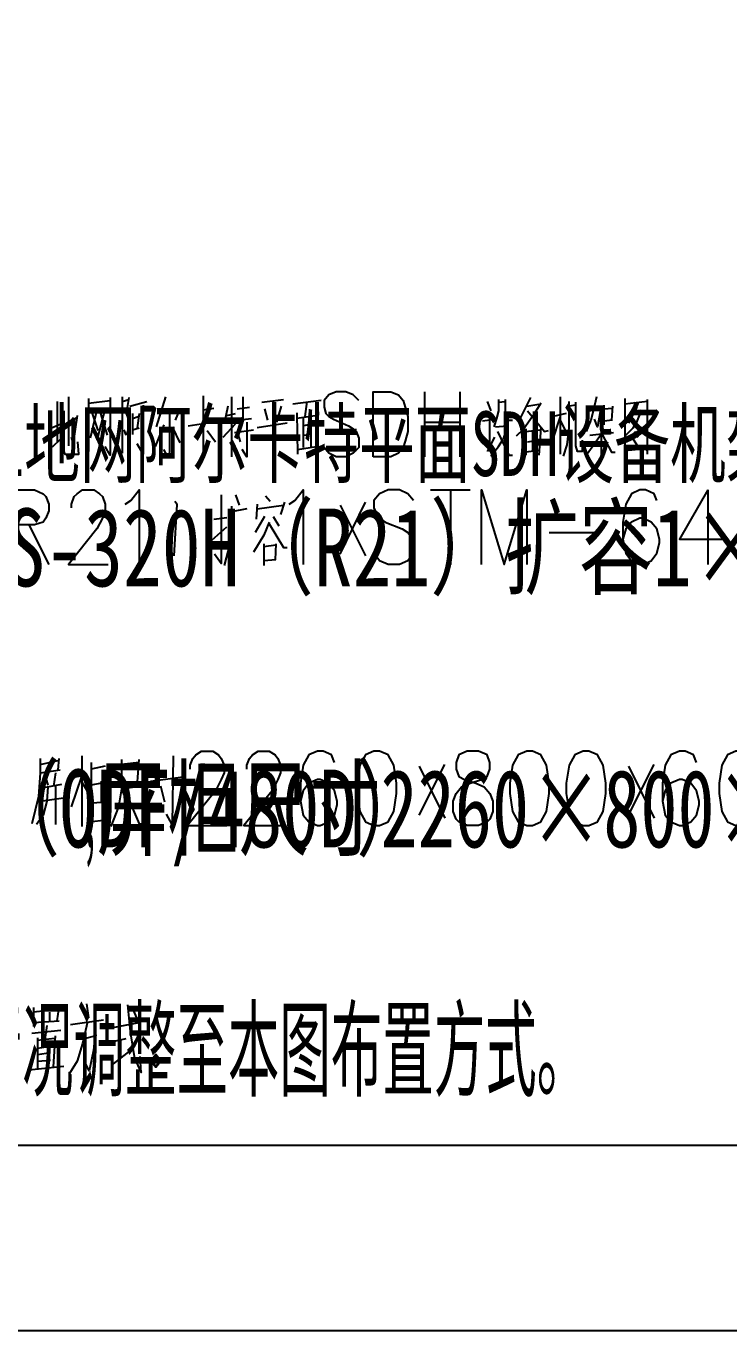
# Model space of a CAD drawing. Header units: metres. Extents: x 17 to 1264, y 17 to 859.
# Drawn here: x 345.2 to 452.5, y 16.9 to 216.2 of the extents above; entities that cross this region are included whole.
import ezdxf

# ---------------------------------------------------------------- set-up
doc = ezdxf.new("R2010")
doc.units = ezdxf.units.M
for name, color, linetype in [('LINES', 7, 'Continuous'), ('POLYLINES', 4, 'Continuous'), ('RECTS', 7, 'Continuous'), ('TEXTS', 3, 'Continuous')]:
    doc.layers.add(name, color=color, linetype=linetype)

msp = doc.modelspace()

# ---------------------------------------------------------------- linework, layer by layer
at = {"layer": 'LINES'}
for p, q in [((351.64, 159.55), (351.64, 152.06)), ((359.85, 159.55), (359.85, 150.91)), ((366.47, 159.55), (365.03, 154.94)), ((372.23, 159.7), (372.23, 155.52)), ((376.55, 159.55), (376.55, 150.34)), ((378.28, 159.55), (378.28, 156.1)), ((406.07, 150.34), (406.07, 160.27)), ((411.4, 160.27), (411.4, 150.34)), ((426.81, 150.77), (426.81, 159.55)), ((432.28, 159.55), (431.85, 157.54)), ((349.91, 158.83), (349.91, 152.64)), ((354.67, 159.26), (354.67, 151.2)), ((354.67, 158.54), (357.98, 158.98)), ((355.96, 157.54), (354.95, 153.22)), ((357.26, 157.82), (355.96, 152.93)), ((359.85, 158.83), (360.86, 159.12)), ((361, 158.11), (363.59, 158.83)), ((368.63, 157.68), (367.91, 155.95)), ((372.23, 157.54), (373.82, 157.82)), ((375.98, 158.11), (375.4, 155.38)), ((377.42, 157.68), (379.29, 157.97)), ((381.16, 158.69), (384.47, 159.12)), ((381.59, 157.68), (382.03, 155.95)), ((382.89, 158.83), (382.89, 150.48)), ((383.47, 155.66), (384.19, 158.11)), ((390.23, 158.98), (385.91, 158.4)), ((387.79, 156.53), (388.07, 158.83)), ((415.58, 158.83), (416.15, 157.39)), ((417.31, 159.12), (417.31, 157.39)), ((417.31, 158.69), (418.31, 158.83)), ((421.34, 157.68), (420.47, 155.95)), ((422.2, 159.41), (421.34, 157.68)), ((421.63, 158.11), (423.5, 158.4)), ((429.11, 158.26), (428.11, 158.11)), ((431.13, 157.39), (432.86, 157.68)), ((433.43, 158.26), (433.43, 155.23)), ((433.43, 157.68), (434.73, 157.82)), ((434.73, 158.11), (434.59, 155.95)), ((436.6, 159.26), (436.6, 150.62)), ((436.6, 159.12), (436.6, 151.06)), ((440.06, 158.83), (436.6, 158.4)), ((438.47, 157.97), (437.18, 155.52)), ((440.06, 151.2), (440.06, 159.12)), ((350.49, 154.22), (352.79, 156.38)), ((355.24, 156.96), (356.11, 154.37)), ((356.54, 156.96), (357.55, 153.65)), ((361.43, 156.96), (361.43, 153.79)), ((361.43, 156.24), (362.3, 156.53)), ((362.44, 156.96), (362.15, 154.8)), ((365.75, 156.96), (368.35, 157.39)), ((369.93, 155.09), (374.54, 155.81)), ((375.83, 156.67), (377.13, 156.96)), ((377.27, 155.95), (379.58, 156.24)), ((385.05, 155.52), (380.44, 154.8)), ((386.49, 157.1), (386.63, 150.77)), ((389.66, 156.67), (386.49, 156.24)), ((387.5, 156.38), (387.5, 151.78)), ((388.65, 156.53), (388.65, 151.92)), ((389.51, 150.91), (389.8, 157.25)), ((406.07, 155.66), (411.4, 155.66)), ((416.01, 155.95), (414.86, 155.81)), ((416.01, 152.06), (416.01, 156.38)), ((418.75, 155.52), (418.03, 153.07)), ((425.51, 152.64), (426.81, 156.53)), ((427.67, 156.96), (425.66, 156.53)), ((427.53, 154.37), (426.81, 155.95)), ((434.73, 155.95), (433.43, 155.81)), ((437.9, 156.96), (439.05, 157.1)), ((349.05, 154.8), (350.49, 155.38)), ((360.43, 153.65), (360.14, 154.51)), ((361.43, 154.51), (362.44, 154.8)), ((366.19, 155.23), (364.89, 151.92)), ((367.48, 154.94), (368.63, 152.5)), ((372.23, 155.38), (372.23, 150.34)), ((372.81, 154.37), (374.11, 152.64)), ((375.26, 153.36), (377.13, 155.38)), ((376.99, 154.08), (379.87, 154.51)), ((377.56, 153.65), (377.85, 152.64)), ((388.36, 155.23), (387.5, 155.09)), ((387.5, 153.65), (388.36, 153.79)), ((416.87, 154.94), (418.6, 155.09)), ((421.48, 154.66), (421.48, 150.62)), ((421.48, 154.22), (423.64, 154.51)), ((422.49, 154.37), (422.49, 151.34)), ((423.79, 154.8), (423.5, 150.62)), ((433, 153.79), (430.84, 150.77)), ((431.27, 153.65), (434.87, 154.08)), ((433, 155.23), (433, 150.34)), ((436.75, 153.65), (437.9, 154.8)), ((438.04, 154.22), (438.62, 153.36)), ((348.91, 151.63), (350.78, 153.36)), ((386.63, 151.49), (389.51, 151.92)), ((416.73, 153.36), (415.58, 151.2)), ((421.77, 152.64), (423.35, 152.93)), ((436.6, 151.34), (439.77, 151.63)), ((437.9, 153.07), (438.62, 151.92)), ((423.5, 151.34), (421.48, 151.06)), ((377.13, 144.58), (377.71, 142.99)), ((381.74, 144.43), (382.46, 143.57)), ((406.94, 145.3), (412.99, 145.3)), ((409.96, 145.3), (409.96, 133.92)), ((449.27, 145.3), (449.27, 133.92)), ((378.86, 142.42), (376.55, 141.98)), ((380.44, 143.14), (380.3, 140.83)), ((380.44, 142.42), (384.47, 142.99)), ((384.62, 143.42), (384.04, 141.55)), ((393.11, 135.5), (397, 143.42)), ((393.11, 142.99), (397, 135.22)), ((345.59, 139.97), (348.62, 133.92)), ((373.53, 137.66), (375.83, 139.68)), ((373.82, 140.83), (375.83, 141.12)), ((381.59, 141.26), (380.15, 138.82)), ((382.89, 141.26), (383.75, 139.82)), ((425.08, 138.82), (432.86, 138.82)), ((381.45, 137.09), (381.45, 133.78)), ((381.45, 136.66), (383.32, 136.94)), ((383.32, 137.09), (383.18, 134.64)), ((383.32, 134.64), (381.45, 134.5)), ((347.32, 103.39), (350.06, 103.97)), ((350.06, 102.53), (350.2, 104.26)), ((353.66, 104.69), (353.66, 93.89)), ((355.1, 103.68), (355.1, 94.61)), ((362.44, 103.68), (359.71, 103.39)), ((362.15, 100.08), (362.44, 104.11)), ((347.32, 102.1), (350.35, 102.53)), ((348.04, 101.81), (348.47, 100.22)), ((349.63, 102.1), (349.34, 100.08)), ((354.52, 101.81), (352.36, 101.38)), ((357.26, 103.1), (355.1, 102.67)), ((405.21, 95.62), (409.1, 103.39)), ((405.21, 103.1), (409.1, 95.18)), ((437.18, 95.62), (441.07, 103.39)), ((437.18, 103.1), (441.07, 95.18)), ((347.61, 99.79), (350.63, 100.37)), ((349.63, 100.08), (349.63, 94.18)), ((352.07, 96.91), (353.66, 101.52)), ((353.66, 100.66), (354.52, 99.22)), ((356.68, 100.51), (355.1, 100.22)), ((356.68, 97.63), (356.68, 100.8)), ((359.71, 99.65), (362.44, 100.08)), ((364.17, 100.8), (369.5, 101.52)), ((366.33, 97.63), (365.75, 100.08)), ((347.32, 97.78), (351.21, 98.35)), ((355.1, 97.49), (356.83, 97.63)), ((354.81, 94.61), (357.4, 94.9)), ((346.31, 66.24), (346.31, 63.36)), ((350.06, 65.95), (346.31, 65.52)), ((349.91, 64.22), (350.2, 66.24)), ((354.38, 66.82), (354.67, 64.66)), ((361.15, 62.06), (360.71, 66.67)), ((361.43, 66.1), (362.01, 64.66)), ((346.31, 63.94), (350.2, 64.22)), ((347.75, 65.38), (347.75, 64.08)), ((348.76, 65.52), (348.76, 64.08)), ((351.93, 63.65), (356.97, 64.37)), ((358.41, 63.22), (362.44, 63.94)), ((346.03, 62.35), (350.49, 62.78)), ((348.33, 63.5), (348.04, 61.34)), ((349.34, 57.17), (349.63, 61.92)), ((354.09, 61.49), (355.67, 61.92)), ((346.89, 61.63), (346.89, 56.74)), ((349.48, 61.49), (346.89, 61.2)), ((346.89, 60.05), (348.91, 60.34)), ((358.41, 61.06), (360.43, 61.49)), ((359.56, 61.34), (359.56, 58.61)), ((348.91, 59.33), (346.89, 59.04)), ((346.89, 58.03), (348.91, 58.18)), ((358.27, 57.46), (360.86, 59.47)), ((345.59, 56.74), (350.92, 57.31)), ((87.76, 45.22), (1179.14, 45.22))]:
    msp.add_line(p, q, dxfattribs=at)
at = {"layer": 'POLYLINES'}
for points in [[(395.99, 158.98), (395.13, 159.84), (393.98, 160.27), (392.54, 160.27), (391.39, 159.84), (390.67, 158.98), (390.67, 157.97), (390.95, 156.96), (391.39, 156.53), (392.11, 156.1), (394.41, 155.09), (395.13, 154.66), (395.56, 154.22), (395.99, 153.22), (395.99, 151.78), (395.13, 150.91), (393.98, 150.34), (392.54, 150.34), (391.39, 150.91), (390.67, 151.78)], [(398.15, 150.34), (398.15, 160.27), (400.89, 160.27), (402.04, 159.84), (402.76, 158.98), (403.05, 157.97), (403.48, 156.53), (403.48, 154.22), (403.05, 152.78), (402.76, 151.78), (402.04, 150.91), (400.89, 150.34), (398.15, 150.34)], [(357.98, 159.41), (357.98, 150.62), (357.26, 151.92)], [(360.86, 159.41), (360.43, 156.96), (360.86, 155.95), (360.86, 154.8), (360.43, 153.65)], [(363.02, 158.26), (363.02, 150.77), (362.15, 152.35)], [(418.31, 159.12), (418.31, 157.82), (418.31, 156.53), (418.75, 155.95), (419.47, 155.95)], [(423.79, 158.54), (422.49, 156.53), (421.19, 154.66), (420.04, 153.5)], [(427.24, 150.48), (427.82, 152.21), (428.11, 154.8), (428.11, 158.83)], [(430.12, 152.93), (430.12, 151.2), (429.4, 151.2), (429.11, 152.06), (429.11, 158.69)], [(431.85, 157.54), (431.42, 155.95), (430.7, 154.22)], [(433, 158.11), (432.43, 154.94), (431.99, 156.1)], [(437.9, 154.8), (438.47, 155.66), (439.19, 157.54)], [(350.92, 157.39), (350.92, 151.2), (351.07, 150.77), (353.23, 150.77), (353.08, 152.64)], [(352.94, 156.67), (352.36, 152.5), (352.07, 153.36)], [(367.05, 157.1), (367.05, 151.2), (366.91, 150.19), (366.19, 151.49)], [(378.86, 155.66), (378.86, 150.34), (378.14, 151.49)], [(417.31, 157.39), (417.02, 156.24), (416.59, 154.94)], [(421.77, 157.39), (424.36, 154.22), (424.94, 154.37)], [(437.9, 156.24), (439.48, 154.08), (439.91, 154.22)], [(417.16, 154.22), (418.89, 150.62), (419.47, 150.62)], [(433.15, 153.79), (434.59, 151.06), (435.16, 151.06)], [(416.15, 150.48), (417.31, 151.92), (418.03, 153.07)], [(440.06, 150.77), (440.06, 151.2), (439.77, 151.63)], [(342.57, 133.92), (342.57, 145.3), (346.46, 145.3), (347.75, 144.72), (348.19, 144.29), (348.62, 143.14), (348.62, 142.13), (348.19, 140.98), (347.75, 140.4), (346.46, 139.97), (342.57, 139.97)], [(352.07, 142.56), (352.07, 143.14), (352.51, 144.29), (352.94, 144.72), (353.8, 145.3), (355.53, 145.3), (356.39, 144.72), (356.83, 144.29), (357.26, 143.14), (357.26, 142.13), (356.83, 140.98), (355.96, 139.39), (351.64, 133.92), (357.69, 133.92)], [(360.28, 143.14), (361.15, 143.71), (362.44, 145.3), (362.44, 133.92)], [(367.8, 135.26), (368.25, 143.07), (367.89, 143.53)], [(374.97, 144.58), (374.97, 134.06), (373.96, 135.5)], [(385.34, 143.14), (386.2, 143.71), (387.5, 145.3), (387.5, 133.92)], [(404.35, 143.71), (403.48, 144.72), (402.19, 145.3), (400.46, 145.3), (399.16, 144.72), (398.3, 143.71), (398.3, 142.56), (398.73, 141.55), (399.16, 140.98), (400.03, 140.4), (402.62, 139.39), (403.48, 138.82), (403.91, 138.24), (404.35, 137.23), (404.35, 135.65), (403.48, 134.5), (402.19, 133.92), (400.46, 133.92), (399.16, 134.5), (398.3, 135.65)], [(414.71, 133.92), (414.71, 145.3), (418.17, 133.92), (421.63, 145.3), (421.63, 133.92)], [(441.5, 143.71), (441.07, 144.72), (439.77, 145.3), (438.91, 145.3), (437.61, 144.72), (436.75, 143.14), (436.31, 140.4), (436.31, 137.81), (436.75, 135.65), (437.61, 134.5), (438.91, 133.92), (439.34, 133.92), (440.63, 134.5), (441.5, 135.65), (441.93, 137.23), (441.93, 137.81), (441.5, 139.39), (440.63, 140.4), (439.34, 140.98), (438.91, 140.98), (437.61, 140.4), (436.75, 139.39), (436.31, 137.81)], [(449.27, 145.3), (444.95, 137.81), (451.43, 137.81)], [(376.55, 142.85), (376.55, 139.25), (376.27, 137.09), (375.4, 133.78)], [(382.31, 140.4), (381.45, 138.38), (379.87, 135.79)], [(382.31, 140.11), (384.47, 136.51), (385.05, 136.51)], [(347.32, 104.26), (347.32, 102.1), (347.03, 98.5), (346.03, 94.32)], [(359.71, 104.11), (359.71, 99.65), (359.27, 96.91), (358.12, 93.89)], [(367.63, 104.69), (367.48, 94.18), (366.62, 95.76)], [(370.22, 102.67), (370.22, 103.25), (370.65, 104.26), (371.08, 104.83), (371.95, 105.41), (373.67, 105.41), (374.54, 104.83), (374.97, 104.26), (375.4, 103.25), (375.4, 102.1), (374.97, 101.09), (374.11, 99.36), (369.79, 94.03), (375.83, 94.03)], [(378.86, 102.67), (378.86, 103.25), (379.29, 104.26), (379.72, 104.83), (380.59, 105.41), (382.31, 105.41), (383.18, 104.83), (383.61, 104.26), (384.04, 103.25), (384.04, 102.1), (383.61, 101.09), (382.75, 99.36), (378.43, 94.03), (384.47, 94.03)], [(392.25, 103.68), (391.82, 104.83), (390.52, 105.41), (389.66, 105.41), (388.36, 104.83), (387.5, 103.25), (387.07, 100.51), (387.07, 97.78), (387.5, 95.62), (388.36, 94.61), (389.66, 94.03), (390.09, 94.03), (391.39, 94.61), (392.25, 95.62), (392.68, 97.2), (392.68, 97.78), (392.25, 99.36), (391.39, 100.51), (390.09, 101.09), (389.66, 101.09), (388.36, 100.51), (387.5, 99.36), (387.07, 97.78)], [(398.3, 105.41), (397, 104.83), (396.14, 103.25), (395.71, 100.51), (395.71, 98.93), (396.14, 96.19), (397, 94.61), (398.3, 94.03), (399.16, 94.03), (400.46, 94.61), (401.32, 96.19), (401.75, 98.93), (401.75, 100.51), (401.32, 103.25), (400.46, 104.83), (399.16, 105.41), (398.3, 105.41)], [(412.55, 105.41), (411.26, 104.83), (410.83, 103.68), (410.83, 102.67), (411.26, 101.52), (412.12, 101.09), (413.85, 100.51), (415.15, 99.94), (416.01, 98.93), (416.44, 97.78), (416.44, 96.19), (416.01, 95.04), (415.58, 94.61), (414.28, 94.03), (412.55, 94.03), (411.26, 94.61), (410.83, 95.04), (410.39, 96.19), (410.39, 97.78), (410.83, 98.93), (411.69, 99.94), (412.99, 100.51), (414.71, 101.09), (415.58, 101.52), (416.01, 102.67), (416.01, 103.68), (415.58, 104.83), (414.28, 105.41), (412.55, 105.41)], [(421.63, 105.41), (420.33, 104.83), (419.47, 103.25), (419.03, 100.51), (419.03, 98.93), (419.47, 96.19), (420.33, 94.61), (421.63, 94.03), (422.49, 94.03), (423.79, 94.61), (424.65, 96.19), (425.08, 98.93), (425.08, 100.51), (424.65, 103.25), (423.79, 104.83), (422.49, 105.41), (421.63, 105.41)], [(430.27, 105.41), (428.97, 104.83), (428.11, 103.25), (427.67, 100.51), (427.67, 98.93), (428.11, 96.19), (428.97, 94.61), (430.27, 94.03), (431.13, 94.03), (432.43, 94.61), (433.29, 96.19), (433.72, 98.93), (433.72, 100.51), (433.29, 103.25), (432.43, 104.83), (431.13, 105.41), (430.27, 105.41)], [(447.55, 103.68), (447.11, 104.83), (445.82, 105.41), (444.95, 105.41), (443.66, 104.83), (442.79, 103.25), (442.36, 100.51), (442.36, 97.78), (442.79, 95.62), (443.66, 94.61), (444.95, 94.03), (445.39, 94.03), (446.68, 94.61), (447.55, 95.62), (447.98, 97.2), (447.98, 97.78), (447.55, 99.36), (446.68, 100.51), (445.39, 101.09), (444.95, 101.09), (443.66, 100.51), (442.79, 99.36), (442.36, 97.78)], [(453.59, 105.41), (452.3, 104.83), (451.43, 103.25), (451, 100.51), (451, 98.93), (451.43, 96.19), (452.3, 94.61), (453.59, 94.03), (454.46, 94.03), (455.75, 94.61), (456.62, 96.19), (457.05, 98.93), (457.05, 100.51), (456.62, 103.25), (455.75, 104.83), (454.46, 105.41), (453.59, 105.41)], [(348.47, 99.94), (348.33, 97.78), (347.75, 95.62), (346.75, 94.18)], [(360.14, 99.65), (362.44, 94.32), (363.31, 94.32)], [(354.52, 64.08), (353.8, 60.77), (352.94, 58.03), (351.79, 56.16)], [(355.82, 62.06), (355.39, 59.47), (354.81, 56.59), (354.09, 58.03)], [(361.15, 61.92), (361.72, 58.46), (362.73, 56.3), (362.59, 58.75)], [(365.75, 58.1), (364.99, 59.05), (364.23, 58.1)], [(364.23, 58.1), (364.99, 57.16), (365.75, 58.1)], [(365.65, 58.1), (364.99, 58.93), (364.33, 58.1)], [(364.33, 58.1), (364.99, 57.28), (365.65, 58.1)]]:
    msp.add_lwpolyline(points, dxfattribs=at)
at = {"layer": 'RECTS'}
msp.add_lwpolyline([(16.84, 858.82), (1207.43, 858.82), (1207.43, 16.85), (16.84, 16.85)], dxfattribs=at)

# ---------------------------------------------------------------- texts
at = {"layer": 'TEXTS'}
for s, height, width, p in [('01地网阿尔卡特平面SDH设备机架图', 9.87, 0.664423, (335.95, 147.43)), ('桃花江变现有地网阿尔卡特平面SDH设备TSS-320H（R21）扩容1×STM-64光接口板1块', 11.88, 0.734297, (131.03, 130.59)), ('本工程在桃花江变新上一个光纤配线架（ODF/480D）', 11.88, 0.700719, (155.51, 90.71)), ('屏柜尺寸2260×800×600mm', 11.88, 0.701561, (355.96, 90.71)), (',', 11.88, 0.324965, (353.66, 90.71)), ('本图依据设备厂家提供资料编制，请根据现场到货情况调整至本图布置方式。', 11.88, 0.509028, (163.72, 53.93))]:
    msp.add_text(s, height=height, dxfattribs=dict(at, width=width)).set_placement(p)

doc.saveas('drawing.dxf')
